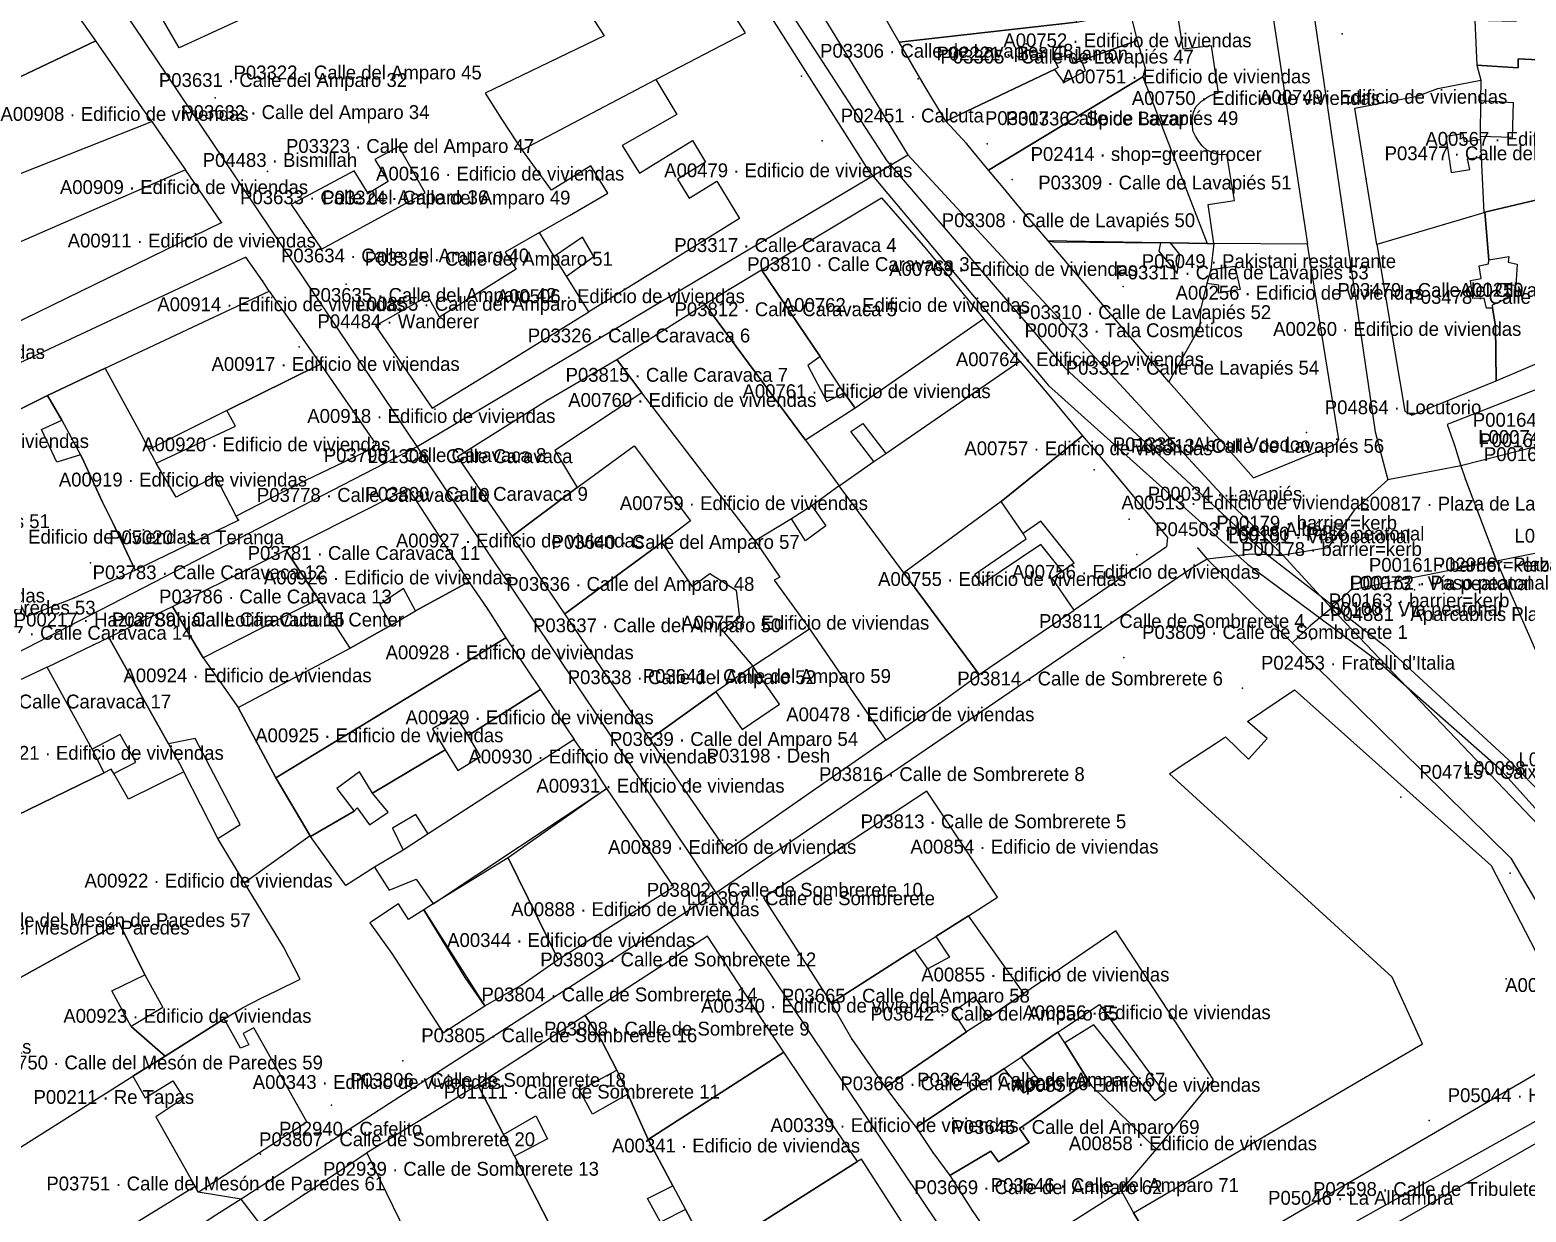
# Model space of a CAD drawing. Header units: metres. Extents: x 436207 to 441321, y 4465685 to 4475088.
# Drawn here: x 440345.6 to 440507.6, y 4473312.1 to 4473440.1 of the extents above; entities that cross this region are included whole.
import ezdxf

# ---------------------------------------------------------------- set-up
doc = ezdxf.new("R2010")
doc.units = ezdxf.units.M
for name, color, linetype, true_color in [('G_A_EDI', 7, 'CONTINUOUS', 0xa4a4a4), ('G_A_PAT', 7, 'CONTINUOUS', 0xa63603), ('G_A_VIA', 7, 'CONTINUOUS', 0x555555), ('G_L_INF', 7, 'CONTINUOUS', 0x777777), ('G_L_TRA', 7, 'CONTINUOUS', 0x376b91), ('G_L_VIA', 7, 'CONTINUOUS', 0x555555), ('G_P_ACC', 7, 'CONTINUOUS', 0xe68241), ('G_P_BAR', 7, 'CONTINUOUS', 0x333333), ('G_P_COM', 7, 'CONTINUOUS', 0xce3b37), ('G_P_EQU', 7, 'CONTINUOUS', 0x8e5aa4), ('G_P_MOB', 7, 'CONTINUOUS', 0x268c9e), ('G_P_PAT', 7, 'CONTINUOUS', 0xa63603), ('G_P_UMB', 7, 'CONTINUOUS', 0x9e6a39), ('T_A_EDI', 7, 'CONTINUOUS', 0xa4a4a4), ('T_L_ACC', 7, 'CONTINUOUS', 0xe68241), ('T_L_INF', 7, 'CONTINUOUS', 0x777777), ('T_L_VIA', 7, 'CONTINUOUS', 0x555555), ('T_P_ACC', 7, 'CONTINUOUS', 0xe68241), ('T_P_BAR', 7, 'CONTINUOUS', 0x333333), ('T_P_COM', 7, 'CONTINUOUS', 0xce3b37), ('T_P_EQU', 7, 'CONTINUOUS', 0x8e5aa4), ('T_P_MOB', 7, 'CONTINUOUS', 0x268c9e), ('T_P_PAT', 7, 'CONTINUOUS', 0xa63603), ('T_P_UMB', 7, 'CONTINUOUS', 0x9e6a39)]:
    doc.layers.add(name, color=color, linetype=linetype, true_color=true_color)

msp = doc.modelspace()

# ---------------------------------------------------------------- linework, layer by layer
at = {"layer": 'G_A_EDI'}
for points in [[(440423.09, 4473439.73), (440419.58, 4473445.19), (440415.23, 4473451.94), (440412.78, 4473455.75), (440409.8, 4473460.36), (440389.51, 4473450.94), (440385.5, 4473449.08), (440389.14, 4473442.73), (440401.71, 4473448.8), (440407.76, 4473439.4), (440394.89, 4473433.2), (440396.71, 4473430.37), (440398.35, 4473427.83), (440398.88, 4473427.08), (440413.39, 4473434.69)], [(440361.76, 4473438.13), (440360.46, 4473440.35), (440359.55, 4473441.9), (440366.75, 4473446.27), (440369.07, 4473447.67), (440371.23, 4473444.27), (440372.87, 4473445.01), (440370.91, 4473448.39), (440378.28, 4473451.03), (440378.9, 4473449.06), (440380.67, 4473450), (440379.94, 4473451.64), (440380.2, 4473451.74), (440383.17, 4473452.86), (440385.5, 4473449.08), (440378.33, 4473445.78)], [(440501.88, 4473444.93), (440506.63, 4473446.14), (440506.51, 4473440.97), (440502.06, 4473441.07), (440502.3, 4473436.25), (440506.75, 4473435.96), (440506.77, 4473436.94), (440511.1, 4473436.7), (440511.22, 4473437.61), (440515.67, 4473437.57), (440515.93, 4473445.15), (440516.19, 4473452.9), (440504.38, 4473450.56), (440501.68, 4473450.03)], [(440332.95, 4473437.2), (440332.54, 4473436.33), (440336.14, 4473437.81), (440338.66, 4473432.21), (440352.71, 4473438.88), (440349.69, 4473443.18), (440345.17, 4473449.62), (440337.15, 4473446.65), (440333.55, 4473445.25), (440330.7, 4473444.19)], [(440439.72, 4473438.72), (440437.76, 4473442.12), (440435.92, 4473445.3), (440454.36, 4473447.86), (440457.5, 4473448.3), (440458.92, 4473440.89)], [(440444.78, 4473430.18), (440442.2, 4473434.42), (440439.72, 4473438.72), (440458.92, 4473440.89), (440462.98, 4473441.62), (440464.75, 4473441.89), (440465.49, 4473438.93), (440459.46, 4473436.73), (440458.61, 4473436.37), (440458.33, 4473437.45), (440456.49, 4473436.88), (440456.94, 4473436), (440456.53, 4473435.79)], [(440330.66, 4473420.56), (440339.13, 4473425.04), (440341.48, 4473426.28), (440342.84, 4473423.81), (440358.78, 4473430.14), (440357.56, 4473431.88), (440352.71, 4473438.88), (440338.66, 4473432.21), (440336.14, 4473437.81), (440332.54, 4473436.33), (440326.8, 4473434.69), (440327.66, 4473433.41), (440324.86, 4473432.28)], [(440449.41, 4473424.88), (440447.02, 4473427.76), (440444.78, 4473430.18), (440456.53, 4473435.79), (440457.57, 4473434.36), (440459.9, 4473435.61), (440459.46, 4473436.73), (440465.49, 4473438.93), (440466.36, 4473435.93), (440466.13, 4473434.98)], [(440515.22, 4473423.19), (440515.45, 4473430.38), (440515.67, 4473437.57), (440511.22, 4473437.61), (440511.1, 4473436.7), (440506.77, 4473436.94), (440506.75, 4473435.96), (440502.3, 4473436.25), (440502.71, 4473434.6), (440502.68, 4473432.42), (440506.22, 4473432.2), (440506.11, 4473428.41), (440502.66, 4473428.5), (440502.68, 4473428.17), (440502.75, 4473426.29), (440503.03, 4473420.26), (440503.16, 4473420.31)], [(440415.65, 4473430.9), (440409.71, 4473427.54), (440411.6, 4473424.56), (440417.35, 4473428.09), (440418.74, 4473425.73), (440415.71, 4473423.89), (440416.99, 4473421.85), (440419.99, 4473423.68), (440422.43, 4473419.63), (440413.37, 4473414.01), (440406.13, 4473409.52), (440403.71, 4473413.39), (440406.67, 4473415.54), (440405.43, 4473417.6), (440402.37, 4473415.53), (440400.76, 4473418.11), (440404.03, 4473419.96), (440408.19, 4473422.38), (440406.34, 4473425.35), (440402.06, 4473422.7), (440398.88, 4473427.08), (440413.39, 4473434.69)], [(440455.87, 4473417.22), (440452.79, 4473420.78), (440450.98, 4473423.01), (440449.41, 4473424.88), (440466.13, 4473434.98), (440473.07, 4473416.94), (440469.12, 4473416.99), (440468.04, 4473417)], [(440491.46, 4473416.81), (440490.3, 4473423.95), (440489.06, 4473431.57), (440495.82, 4473432.89), (440498.06, 4473433.73), (440502.71, 4473434.6), (440502.68, 4473432.42), (440502.66, 4473428.5), (440502.68, 4473428.17), (440500.94, 4473427.94), (440500.81, 4473428.79), (440498.94, 4473428.5), (440499.51, 4473424.61), (440501.54, 4473424.94), (440501.29, 4473426.09), (440502.75, 4473426.29), (440503.03, 4473420.26)], [(440358.78, 4473430.14), (440359.98, 4473428.41), (440362.42, 4473424.9), (440343.82, 4473416.78), (440339.13, 4473425.04), (440341.48, 4473426.28), (440342.84, 4473423.81)], [(440388.38, 4473422.41), (440385.55, 4473427.43), (440382.94, 4473426.02), (440384.38, 4473423.65), (440382.22, 4473422.35), (440380.7, 4473424.81), (440373.88, 4473421.15), (440375.25, 4473419.15), (440377.18, 4473416.33)], [(440335.76, 4473404.29), (440366.35, 4473419.19), (440362.42, 4473424.9), (440343.82, 4473416.78), (440333.44, 4473412.22)], [(440504.37, 4473402.06), (440514.7, 4473406.48), (440514.93, 4473414.33), (440515.03, 4473417.75), (440515.22, 4473423.19), (440503.16, 4473420.31), (440503.6, 4473415.17), (440505.74, 4473415.54), (440505.69, 4473414.92), (440506.64, 4473414.68), (440506.51, 4473412.38), (440505.6, 4473412.44), (440505.63, 4473411.01), (440503.95, 4473410.24), (440503.99, 4473409.93), (440504.32, 4473408.01)], [(440424.8, 4473414.07), (440437.81, 4473421.88), (440442.34, 4473416.7), (440448.91, 4473408.78), (440434.97, 4473399.12), (440433.78, 4473400.77), (440431.18, 4473404.68)], [(440503.16, 4473420.31), (440503.03, 4473420.26), (440491.46, 4473416.81), (440492.87, 4473408.4), (440494.48, 4473398.79), (440495.23, 4473398.34), (440504.37, 4473402.06), (440504.32, 4473408.01), (440503.99, 4473409.93), (440503.33, 4473409.92), (440503.07, 4473411.02), (440501.85, 4473410.98), (440501.6, 4473412.94), (440502.75, 4473413.15), (440502.54, 4473414.52), (440503.53, 4473414.74), (440503.6, 4473415.17)], [(440388.67, 4473411.23), (440383.02, 4473408.01), (440389.16, 4473399.09), (440397.51, 4473404.22), (440406.13, 4473409.52), (440403.71, 4473413.39), (440402.37, 4473415.53), (440400.76, 4473418.11), (440397.04, 4473415.98), (440398.25, 4473414.14), (440389.96, 4473408.94)], [(440468.93, 4473401.95), (440461.14, 4473411.05), (440455.87, 4473417.22), (440456.47, 4473417.11), (440468.04, 4473417), (440467.85, 4473416.11), (440469.84, 4473413.69), (440470.13, 4473415.74), (440469.12, 4473416.99), (440473.07, 4473416.94), (440473.81, 4473416.94), (440473.49, 4473414.13), (440473.05, 4473412.6), (440472.34, 4473409.78), (440472.27, 4473407.92)], [(440483.94, 4473416.87), (440473.81, 4473416.94), (440473.49, 4473414.13), (440476.09, 4473414.48), (440476.64, 4473411.96), (440474.3, 4473411.54), (440474.36, 4473412.43), (440473.05, 4473412.6), (440472.34, 4473409.78), (440472.27, 4473407.92), (440468.93, 4473401.95), (440478.11, 4473391.57), (440487.04, 4473395.24), (440487.35, 4473395.7), (440485.18, 4473409.15)], [(440339.86, 4473396.67), (440347.51, 4473400.49), (440353.72, 4473403.43), (440371.51, 4473411.78), (440370.78, 4473412.88), (440368.97, 4473415.47), (440337.61, 4473400.79)], [(440418.69, 4473410.38), (440421.27, 4473411.95), (440424.8, 4473414.07), (440431.18, 4473404.68), (440429.82, 4473403.72), (440431.89, 4473399.81), (440433.78, 4473400.77), (440434.97, 4473399.12), (440429.58, 4473395.62)], [(440371.51, 4473411.78), (440373.73, 4473408.61), (440377.04, 4473403.85), (440366.91, 4473398.85), (440358.47, 4473394.63), (440357.87, 4473395.88), (440353.72, 4473403.43)], [(440409.14, 4473404.38), (440413.4, 4473407.06), (440418.69, 4473410.38), (440429.58, 4473395.62), (440433.21, 4473390.71), (440430.25, 4473388.52), (440428.08, 4473387.11), (440424.14, 4473384.73), (440411.87, 4473400.77)], [(440452.8, 4473404.18), (440450.58, 4473406.75), (440448.91, 4473408.78), (440434.97, 4473399.12), (440429.58, 4473395.62), (440433.21, 4473390.71), (440436.99, 4473393.31), (440434.49, 4473396.58), (440435.78, 4473397.46), (440438.28, 4473394.2)], [(440356.97, 4473381.55), (440368.17, 4473386.96), (440367.91, 4473387.42), (440365.67, 4473391.74), (440361.43, 4473389.48), (440359.27, 4473393.13), (440359.02, 4473393.65), (440358.47, 4473394.63), (440357.87, 4473395.88), (440353.72, 4473403.43), (440347.51, 4473400.49), (440349.04, 4473397.79), (440351.05, 4473394.05), (440351.2, 4473393.79), (440353.45, 4473388.91), (440354.56, 4473386.67)], [(440377.04, 4473403.85), (440382.74, 4473395.67), (440383.08, 4473395.35), (440382.83, 4473394.81), (440375.42, 4473391.27), (440367.91, 4473387.42), (440365.67, 4473391.74), (440361.43, 4473389.48), (440359.27, 4473393.13), (440367.87, 4473397.16), (440366.91, 4473398.85)], [(440397.8, 4473385.24), (440391.88, 4473393.88), (440401.6, 4473399.96), (440409.14, 4473404.38), (440411.87, 4473400.77), (440402.42, 4473394.51), (440404.86, 4473390.53)], [(440433.21, 4473390.71), (440436.99, 4473393.31), (440438.28, 4473394.2), (440452.8, 4473404.18), (440455.77, 4473400.73), (440459.58, 4473396.12), (440450.77, 4473389.01), (440440.22, 4473381.29)], [(440345.23, 4473376.55), (440350.38, 4473378.58), (440356.97, 4473381.55), (440354.56, 4473386.67), (440353.45, 4473388.91), (440351.2, 4473393.79), (440351.05, 4473394.05), (440348.51, 4473393.26), (440346.84, 4473396.78), (440349.04, 4473397.79), (440347.51, 4473400.49), (440339.86, 4473396.67), (440337.46, 4473396.19), (440340.96, 4473389.14), (440339.24, 4473388.33)], [(440458.67, 4473377.23), (440456.31, 4473380.7), (440457.38, 4473381.46), (440458.67, 4473382.37), (440455.07, 4473386.86), (440453.15, 4473385.52), (440450.77, 4473389.01), (440459.58, 4473396.12), (440462.81, 4473392.27), (440467.41, 4473386.76), (440468.8, 4473385.11), (440468.69, 4473384.1)], [(440403.52, 4473376.82), (440400.08, 4473381.87), (440397.8, 4473385.24), (440404.86, 4473390.53), (440411.04, 4473395.03), (440417.12, 4473386.9), (440414.01, 4473384.55)], [(440373.31, 4473383.74), (440379.93, 4473387.07), (440386.55, 4473390.39), (440393.11, 4473380.3), (440387.35, 4473377.15), (440386.04, 4473379.56), (440383.48, 4473377.86), (440384.7, 4473375.61), (440380.27, 4473373.11), (440376.83, 4473378.42)], [(440438.28, 4473363.14), (440444.02, 4473367.08), (440448.4, 4473370.27), (440440.22, 4473381.29), (440433.21, 4473390.71), (440430.25, 4473388.52), (440431.8, 4473386.35), (440429.57, 4473384.75), (440428.08, 4473387.11), (440424.14, 4473384.73), (440426.79, 4473380.8), (440426.2, 4473380.48), (440430, 4473375.22)], [(440448.4, 4473370.27), (440452.87, 4473373.3), (440458.67, 4473377.23), (440456.31, 4473380.7), (440457.38, 4473381.46), (440455.08, 4473384.34), (440448.66, 4473380.04), (440447.93, 4473381.13), (440453.48, 4473384.94), (440453.15, 4473385.52), (440450.77, 4473389.01), (440440.22, 4473381.29)], [(440412.72, 4473363.27), (440409.96, 4473367.35), (440403.52, 4473376.82), (440414.01, 4473384.55), (440417.29, 4473379.81), (440419.22, 4473381.19), (440422.09, 4473379.41), (440422.45, 4473376.41), (440420.51, 4473375.09), (440423.88, 4473371.15), (440419.88, 4473368.38)], [(440361.02, 4473377.62), (440367.17, 4473380.67), (440373.31, 4473383.74), (440376.83, 4473378.42), (440364.34, 4473372.07)], [(440393.11, 4473380.3), (440395.17, 4473377.32), (440397.13, 4473374.23), (440372.22, 4473359.09), (440368.13, 4473366.7), (440380.27, 4473373.11), (440384.7, 4473375.61), (440387.35, 4473377.15)], [(440354.14, 4473374.28), (440357.58, 4473375.96), (440361.02, 4473377.62), (440364.34, 4473372.07), (440368.13, 4473366.7), (440372.22, 4473359.09), (440375.93, 4473352.79), (440368.83, 4473347.71), (440365.93, 4473352.5), (440368.35, 4473354.01), (440363.48, 4473363.34), (440360.59, 4473362.77)], [(440347.46, 4473371.06), (440352.47, 4473373.48), (440354.14, 4473374.28), (440360.59, 4473362.77), (440361.77, 4473360.61), (440362.24, 4473359.71), (440356.26, 4473356.77), (440354.68, 4473359.53), (440357.06, 4473360.76), (440355.35, 4473363.78), (440352.32, 4473362.19)], [(440397.13, 4473374.23), (440398.07, 4473372.84), (440400.88, 4473368.65), (440393.06, 4473363.66), (440392.86, 4473363.99), (440391.69, 4473365.84), (440389.18, 4473364.37), (440390.57, 4473362.09), (440382.69, 4473357.41), (440381.27, 4473359.74), (440378.83, 4473357.93), (440380.7, 4473355.45), (440375.98, 4473352.71), (440375.93, 4473352.79), (440372.22, 4473359.09)], [(440412.72, 4473363.27), (440419.88, 4473368.38), (440422.72, 4473364.3), (440426.75, 4473367.07), (440423.88, 4473371.15), (440430, 4473375.22), (440438.28, 4473363.14), (440429.05, 4473356.73), (440421.05, 4473351.18)], [(440327.7, 4473347.02), (440353.64, 4473359.6), (440352.32, 4473362.19), (440347.46, 4473371.06), (440333.68, 4473364.59), (440321.85, 4473358.47)], [(440400.88, 4473368.65), (440401.83, 4473367.22), (440404.52, 4473363.22), (440388.7, 4473353.02), (440387.38, 4473355.09), (440384.84, 4473353.64), (440386.02, 4473351.25), (440382.91, 4473349.41), (440379.81, 4473347.43), (440375.98, 4473352.71), (440380.7, 4473355.45), (440381.04, 4473355.83), (440382.37, 4473354), (440384.4, 4473355.36), (440382.69, 4473357.41), (440390.57, 4473362.09), (440391.94, 4473359.86), (440394.38, 4473361.38), (440393.06, 4473363.66)], [(440482.55, 4473368.59), (440503.83, 4473349.57), (440513.96, 4473330.04), (440505.58, 4473325.17), (440482.54, 4473311.8), (440469.71, 4473304.35), (440465.11, 4473311.97), (440496.39, 4473330.28), (440493.12, 4473337.5), (440469, 4473359.51), (440470.17, 4473360.3), (440473.98, 4473362.79), (440475.07, 4473363.51), (440477.54, 4473361.09), (440479.57, 4473363.32), (440477.43, 4473365.19)], [(440408.07, 4473357.93), (440406.4, 4473360.53), (440404.52, 4473363.22), (440388.7, 4473353.02), (440386.02, 4473351.25), (440382.91, 4473349.41), (440384.48, 4473346.91), (440387.42, 4473348.09), (440389.26, 4473345.42)], [(440327.7, 4473347.02), (440330.81, 4473340.92), (440335.15, 4473332.26), (440355.25, 4473343.37), (440358.05, 4473337.75), (440359.98, 4473334.19), (440356.57, 4473332.15), (440360.22, 4473328.95), (440366.61, 4473332.97), (440368.61, 4473334.17), (440370.7, 4473335.24), (440372.3, 4473336.02), (440374.87, 4473337.28), (440373.05, 4473340.78), (440368.83, 4473347.71), (440365.93, 4473352.5), (440362.24, 4473359.71), (440356.26, 4473356.77), (440354.68, 4473359.53), (440354.4, 4473360.01), (440353.64, 4473359.6)], [(440402.78, 4473339.4), (440410.4, 4473344.2), (440415.31, 4473347.29), (440408.07, 4473357.93), (440397.38, 4473350.4)], [(440432.35, 4473334.69), (440441.4, 4473340.44), (440443.7, 4473341.9), (440447.22, 4473344.14), (440450.38, 4473346.15), (440442.71, 4473357.64), (440433.55, 4473351.61), (440425.03, 4473346.09)], [(440394.86, 4473334.4), (440398.86, 4473336.66), (440402.78, 4473339.4), (440397.38, 4473350.4), (440389.26, 4473345.42), (440388.23, 4473344.8)], [(440390.34, 4473331.48), (440392.49, 4473332.87), (440394.86, 4473334.4), (440392.73, 4473337.47), (440388.23, 4473344.8), (440386.6, 4473343.73), (440385.52, 4473345.42), (440382.39, 4473343.39), (440384.78, 4473340.05)], [(440432.35, 4473334.69), (440434.6, 4473330.79), (440438.23, 4473325.54), (440447.03, 4473331.56), (440445.56, 4473333.78), (440447.84, 4473335.36), (440449.43, 4473333.14), (440453.24, 4473335.73), (440447.22, 4473344.14), (440443.7, 4473341.9), (440445.16, 4473339.66), (440442.82, 4473338.39), (440441.4, 4473340.44)], [(440335.15, 4473332.26), (440338.63, 4473325.5), (440342.57, 4473317.82), (440356.75, 4473326.76), (440360.22, 4473328.95), (440356.57, 4473332.15), (440354.46, 4473336.03), (440358.05, 4473337.75), (440355.25, 4473343.37)], [(440427.24, 4473329.38), (440425.01, 4473332.74), (440418.95, 4473341.92), (440405.71, 4473333.33), (440407.51, 4473330.58), (440409.16, 4473327.41), (440410.34, 4473324.81), (440412.54, 4473319.9)], [(440438.23, 4473325.54), (440439.68, 4473323.64), (440441.56, 4473321.22), (440451.08, 4473327.6), (440452.93, 4473328.84), (440456.91, 4473331.52), (440461.42, 4473334.55), (440468.5, 4473324.87), (440467.46, 4473324.11), (440460.8, 4473332.32), (440457.67, 4473330.37), (440460.22, 4473326.27), (440460.57, 4473325.71), (440467.59, 4473318.87), (440473.77, 4473326.38), (440463.2, 4473342.52), (440453.24, 4473335.73), (440449.43, 4473333.14), (440447.03, 4473331.56)], [(440356.75, 4473326.76), (440358.07, 4473324.42), (440361.07, 4473326.26), (440362.25, 4473324.39), (440359.22, 4473322.38), (440363.48, 4473314.82), (440363.81, 4473314.22), (440368.41, 4473317.19), (440375.59, 4473321.83), (440369.84, 4473331.99), (440368.69, 4473331.4), (440369.3, 4473330.18), (440368.39, 4473329.79), (440366.61, 4473332.97), (440360.22, 4473328.95)], [(440441.56, 4473321.22), (440443.38, 4473318.52), (440445.2, 4473316.03), (440449.66, 4473318.65), (440450.5, 4473317.48), (440453.79, 4473319.6), (440452.75, 4473321.11), (440460.22, 4473326.27), (440457.67, 4473330.37), (440456.91, 4473331.52), (440452.93, 4473328.84), (440454.95, 4473326.17), (440453.24, 4473324.94), (440451.08, 4473327.6)], [(440435.2, 4473317.53), (440431.36, 4473323.24), (440427.24, 4473329.38), (440412.54, 4473319.9), (440415.21, 4473314.91), (440416.57, 4473312.35), (440419.22, 4473307.39)], [(440407.01, 4473268.05), (440414.2, 4473272.18), (440419.33, 4473275.05), (440413.43, 4473287.75), (440407.34, 4473300.09), (440404.4, 4473305.82), (440402.96, 4473308.58), (440398.06, 4473318.11), (440396.86, 4473320.44), (440394.09, 4473325.82), (440388.42, 4473322.35), (440382.08, 4473318.47), (440402.52, 4473276.56)], [(440445.2, 4473316.03), (440447.64, 4473312.23), (440451.51, 4473306.58), (440463.75, 4473314.41), (440467.59, 4473318.87), (440460.57, 4473325.71), (440460.22, 4473326.27), (440452.75, 4473321.11), (440453.79, 4473319.6), (440450.5, 4473317.48), (440449.66, 4473318.65)], [(440443.03, 4473305.78), (440443.26, 4473305.96), (440439.36, 4473312), (440435.63, 4473317.77), (440435.2, 4473317.53), (440419.22, 4473307.39), (440415.67, 4473305.2), (440410.98, 4473302.32), (440407.34, 4473300.09), (440413.43, 4473287.75), (440426.24, 4473295.54), (440431.47, 4473298.76), (440435.66, 4473301.29)], [(440469.71, 4473304.35), (440464.34, 4473301.19), (440458.26, 4473297.12), (440451.51, 4473306.58), (440463.75, 4473314.41), (440465.11, 4473311.97)]]:
    msp.add_lwpolyline(points, close=True, dxfattribs=at)
for points in [[(440479.94, 4473443.27), (440483.94, 4473416.87), (440473.81, 4473416.94), (440473.19, 4473421.17), (440476.04, 4473421.57), (440475.21, 4473426.56), (440474.76, 4473426.53), (440474.27, 4473426.57), (440473.78, 4473426.71), (440473.03, 4473427.03), (440472.55, 4473427.49), (440472.19, 4473427.98), (440471.83, 4473428.54), (440471.54, 4473429.13), (440471.49, 4473429.82), (440471.46, 4473430.31), (440471.59, 4473431.15), (440471.86, 4473431.74), (440472.45, 4473432.34), (440473.34, 4473432.93), (440473.99, 4473433.19), (440474.29, 4473433.24), (440473.54, 4473438.33), (440470.47, 4473437.97), (440469.81, 4473442.36)], [(440419.22, 4473307.39), (440416.57, 4473312.35), (440413.87, 4473310.96), (440412.47, 4473313.54), (440415.21, 4473314.91), (440412.54, 4473319.9), (440410.34, 4473324.81), (440406.53, 4473322.65), (440405.09, 4473325.25), (440409.16, 4473327.41), (440407.51, 4473330.58), (440405.71, 4473333.33), (440399.27, 4473329.17), (440394.09, 4473325.82), (440396.86, 4473320.44), (440400.37, 4473322.47), (440401.64, 4473319.97), (440398.06, 4473318.11), (440402.96, 4473308.58)]]:
    msp.add_lwpolyline(points, dxfattribs=at)
at = {"layer": 'G_A_PAT'}
msp.add_lwpolyline([(440370.49, 4473310.81), (440375.33, 4473313.99), (440382.08, 4473318.47), (440402.52, 4473276.56), (440407.01, 4473268.05), (440407.16, 4473267.77), (440401.8, 4473264.71), (440395.22, 4473260.94), (440389.2, 4473273.93), (440393.3, 4473276.13), (440379.81, 4473303.66), (440375.72, 4473300.62)], close=True, dxfattribs=at)
at = {"layer": 'G_A_VIA'}
msp.add_lwpolyline([(440344.6, 4473300.06), (440346.48, 4473296.01), (440354.05, 4473280.97), (440357.11, 4473274.64), (440368.98, 4473252.15), (440371.94, 4473245.25), (440373.58, 4473241.42), (440377.45, 4473243.4), (440380.02, 4473245.07), (440384.82, 4473247.81), (440386.99, 4473249.07), (440389.3, 4473250.41), (440392.89, 4473252.49), (440398.14, 4473255.49), (440396.4, 4473258.73), (440395.22, 4473260.94), (440389.2, 4473273.93), (440375.72, 4473300.62), (440370.49, 4473310.81), (440368.46, 4473313.47), (440363.81, 4473314.22), (440363.48, 4473314.82), (440348.77, 4473305.77), (440345.56, 4473305.25)], dxfattribs=at)
at = {"layer": 'G_L_INF'}
for points in [[(440467.46, 4473760.89), (440467.3, 4473725.41), (440467.25, 4473715.61), (440466.58, 4473669.33), (440459.49, 4473618.33), (440467.64, 4473557.3), (440469.39, 4473545.41), (440491.28, 4473396.55), (440492.63, 4473391.34)], [(440525.03, 4473188.02), (440519.32, 4473196.66), (440490.4, 4473240.34), (440475.28, 4473263.09), (440456.16, 4473292.58), (440419.89, 4473346.61), (440387.52, 4473394.94), (440340.84, 4473464.24), (440318.77, 4473504.83), (440313.37, 4473515.34), (440272.72, 4473592.18), (440239.36, 4473630.21)], [(440393.51, 4473531.28), (440395.99, 4473522.7), (440419.34, 4473461.45), (440440.66, 4473426.55), (440475.02, 4473389.35), (440481.29, 4473383.2)], [(440317.84, 4473359.05), (440387.52, 4473394.94), (440436.17, 4473423.87), (440440.66, 4473426.55)], [(440520.98, 4473398.04), (440500.55, 4473392.87), (440492.63, 4473391.34)], [(440492.63, 4473391.34), (440489.01, 4473388.07), (440486.14, 4473383.99), (440481.29, 4473383.2)], [(440481.29, 4473383.2), (440477.84, 4473383.31), (440473.08, 4473382.77), (440471.32, 4473381.7), (440419.89, 4473346.61), (440368.46, 4473313.47), (440365.45, 4473311.55), (440353.47, 4473303.51), (440348.57, 4473300.69)], [(440481.29, 4473383.2), (440486.56, 4473377.46), (440509.68, 4473353.2), (440514.99, 4473345.24), (440519.59, 4473339.02), (440526.04, 4473331.61)], [(440375.52, 4473247.27), (440379.85, 4473249.74), (440382.42, 4473251.21), (440396.4, 4473258.73), (440456.16, 4473292.58), (440518.93, 4473327.65), (440526.04, 4473331.61)]]:
    msp.add_lwpolyline(points, dxfattribs=at)
at = {"layer": 'G_L_TRA'}
for points in [[(440389.87, 4473542.75), (440394.56, 4473518.38), (440400.67, 4473496.25), (440407.38, 4473478.23), (440418.37, 4473456.74), (440438.4, 4473425.87), (440457.65, 4473403.46), (440479.11, 4473383.63), (440492.36, 4473373.35), (440505.69, 4473361.07), (440516.87, 4473349.58), (440526.77, 4473337.07), (440535.91, 4473322.73), (440544.84, 4473307.43)], [(440387.52, 4473541.87), (440392.51, 4473517.97), (440398.62, 4473495.85), (440405.42, 4473478.16), (440416.87, 4473455.62), (440436.45, 4473424.76), (440455.9, 4473401.57), (440477.46, 4473382.22), (440491.3, 4473371.94), (440504.67, 4473360.16), (440515.45, 4473348.16), (440525, 4473335.74), (440534.38, 4473320.92), (440541.81, 4473306.45)]]:
    msp.add_lwpolyline(points, dxfattribs=at)
at = {"layer": 'G_L_VIA'}
for points in [[(440518.64, 4473407.35), (440516.94, 4473407.28), (440515.77, 4473404.64), (440514.44, 4473403.36), (440499.06, 4473397.35), (440499.85, 4473395.09)], [(440499.85, 4473395.09), (440500.55, 4473392.87), (440501.05, 4473391.37)], [(440501.05, 4473391.37), (440504.41, 4473382.55), (440518.86, 4473349.58), (440522.87, 4473349.09)], [(440520.11, 4473385.69), (440504.41, 4473382.55), (440488.6, 4473379.39)], [(440472.07, 4473383.95), (440473.08, 4473382.77), (440474.76, 4473381.1)], [(440474.76, 4473381.1), (440482.29, 4473373.68), (440505.97, 4473350.39), (440510.61, 4473342.45), (440518.01, 4473329.8)], [(440488.6, 4473379.39), (440486.56, 4473377.46), (440484.24, 4473375.54)], [(440484.24, 4473375.54), (440482.29, 4473373.68)], [(440522.76, 4473320.84), (440519.92, 4473325.9), (440459.98, 4473291.7), (440477.83, 4473264.7), (440521.39, 4473198.28), (440522.73, 4473197.57), (440524.68, 4473197.48), (440526.87, 4473198.37), (440551.53, 4473241.17), (440555.46, 4473248.57), (440555.44, 4473250.45), (440536.32, 4473294.81), (440535.85, 4473295.7), (440522.76, 4473320.84)]]:
    msp.add_lwpolyline(points, dxfattribs=at)
at = {"layer": 'G_P_ACC'}
for p in [(440500.55, 4473392.87), (440473.08, 4473382.77), (440486.56, 4473377.46)]:
    msp.add_point(p, dxfattribs=at)
at = {"layer": 'G_P_BAR'}
for p in [(440499.85, 4473395.09), (440501.05, 4473391.37), (440472.07, 4473383.95), (440474.76, 4473381.1), (440488.6, 4473379.39), (440484.24, 4473375.54)]:
    msp.add_point(p, dxfattribs=at)
at = {"layer": 'G_P_COM'}
for p in [(440449.27, 4473427.71), (440451.96, 4473423.87), (440374.73, 4473405.76), (440451.31, 4473404.79), (440495.52, 4473379.43), (440497.13, 4473321.96)]:
    msp.add_point(p, dxfattribs=at)
at = {"layer": 'G_P_EQU'}
for p in [(440441.77, 4473434.75), (440431.4, 4473428.04), (440362.3, 4473423.22), (440464, 4473412.27), (440483.82, 4473396.45), (440460.86, 4473392.44), (440464.65, 4473387.09), (440352.16, 4473382.37), (440476.91, 4473368.78), (440416.87, 4473358.73), (440505.9, 4473348.77), (440505.47, 4473337.33), (440370.57, 4473318.33)]:
    msp.add_point(p, dxfattribs=at)
at = {"layer": 'G_P_MOB'}
msp.add_point((440484.39, 4473374.06), dxfattribs=at)
at = {"layer": 'G_P_PAT'}
msp.add_point((440465.45, 4473383.25), dxfattribs=at)
at = {"layer": 'G_P_UMB'}
for p in [(440487.71, 4473439.62), (440429.16, 4473435.05), (440442.2, 4473434.42), (440365.64, 4473432.7), (440357.56, 4473431.88), (440359.98, 4473428.41), (440447.02, 4473427.76), (440371.32, 4473424.74), (440490.3, 4473423.95), (440452.79, 4473420.78), (440366.35, 4473419.19), (440375.25, 4473419.15), (440442.34, 4473416.7), (440413.37, 4473414.01), (440370.78, 4473412.88), (440379.84, 4473412.53), (440421.27, 4473411.95), (440461.14, 4473411.05), (440373.73, 4473408.61), (440485.18, 4473409.15), (440492.87, 4473408.4), (440413.4, 4473407.06), (440450.58, 4473406.75), (440397.51, 4473404.22), (440455.77, 4473400.73), (440401.6, 4473399.96), (440462.81, 4473392.27), (440375.42, 4473391.27), (440368.17, 4473386.96), (440379.93, 4473387.07), (440367.17, 4473380.67), (440400.08, 4473381.87), (440350.38, 4473378.58), (440357.58, 4473375.96), (440395.17, 4473377.32), (440352.47, 4473373.48), (440398.07, 4473372.84), (440452.87, 4473373.3), (440464.04, 4473372.11), (440401.83, 4473367.22), (440409.96, 4473367.35), (440444.02, 4473367.08), (440406.4, 4473360.53), (440429.05, 4473356.73), (440494.06, 4473356.97), (440433.55, 4473351.61), (440410.4, 4473344.2), (440398.86, 4473336.66), (440392.49, 4473332.87), (440425.01, 4473332.74), (440434.6, 4473330.79), (440399.27, 4473329.17), (440385.97, 4473328.45), (440505.58, 4473325.17), (440378.25, 4473323.62), (440388.42, 4473322.35), (440431.36, 4473323.24), (440439.68, 4473323.64), (440443.38, 4473318.52), (440368.41, 4473317.19), (440375.33, 4473313.99), (440447.64, 4473312.23)]:
    msp.add_point(p, dxfattribs=at)

# ---------------------------------------------------------------- texts
at = {"layer": 'T_A_EDI'}
for s, p in [('A00752 · Edificio de viviendas', (440451.01, 4473438.18)), ('A00751 · Edificio de viviendas', (440457.4, 4473434.27)), ('A00750 · Edificio de viviendas', (440464.92, 4473431.93)), ('A00749 · Edificio de viviendas', (440478.71, 4473432.07)), ('A00908 · Edificio de viviendas', (440342.4, 4473430.21)), ('A00567 · Edificio de viviendas', (440496.71, 4473427.51)), ('A00516 · Edificio de viviendas', (440383.08, 4473423.75)), ('A00479 · Edificio de viviendas', (440414.28, 4473424.11)), ('A00909 · Edificio de viviendas', (440348.84, 4473422.29)), ('A00911 · Edificio de viviendas', (440349.68, 4473416.5)), ('A00763 · Edificio de viviendas', (440438.65, 4473413.42)), ('A00506 · Edificio de viviendas', (440396.14, 4473410.48)), ('A00256 · Edificio de viviendas', (440469.66, 4473410.85)), ('A00259 · Edificio de viviendas', (440500.43, 4473411.16)), ('A00914 · Edificio de viviendas', (440359.39, 4473409.6)), ('A00762 · Edificio de viviendas', (440427.02, 4473409.53)), ('A00260 · Edificio de viviendas', (440480.23, 4473406.93)), ('A00910 · Edificio de viviendas', (440320.34, 4473404.43)), ('A00764 · Edificio de viviendas', (440445.87, 4473403.65)), ('A00917 · Edificio de viviendas', (440365.26, 4473403.14)), ('A00761 · Edificio de viviendas', (440422.76, 4473400.19)), ('A00760 · Edificio de viviendas', (440403.89, 4473399.24)), ('A00918 · Edificio de viviendas', (440375.63, 4473397.51)), ('A00913 · Edificio de viviendas', (440325.11, 4473394.79)), ('A00920 · Edificio de viviendas', (440357.75, 4473394.43)), ('A00757 · Edificio de viviendas', (440446.79, 4473394.01)), ('A00919 · Edificio de viviendas', (440348.72, 4473390.62)), ('A00759 · Edificio de viviendas', (440409.47, 4473388.07)), ('A00513 · Edificio de viviendas', (440463.79, 4473388.14)), ('A00916 · Edificio de viviendas', (440336.7, 4473384.43)), ('A00927 · Edificio de viviendas', (440385.22, 4473384.02)), ('A00926 · Edificio de viviendas', (440370.93, 4473380.02)), ('A00755 · Edificio de viviendas', (440437.44, 4473379.85)), ('A00756 · Edificio de viviendas', (440451.95, 4473380.63)), ('A00915 · Edificio de viviendas', (440320.34, 4473378.06)), ('A00758 · Edificio de viviendas', (440416.11, 4473375.12)), ('A00928 · Edificio de viviendas', (440384.11, 4473371.91)), ('A00924 · Edificio de viviendas', (440355.72, 4473369.42)), ('A00929 · Edificio de viviendas', (440386.27, 4473364.88)), ('A00478 · Edificio de viviendas', (440427.5, 4473365.2)), ('A00925 · Edificio de viviendas', (440369.99, 4473362.93)), ('A00921 · Edificio de viviendas', (440339.71, 4473361.03)), ('A00930 · Edificio de viviendas', (440393.08, 4473360.63)), ('A00931 · Edificio de viviendas', (440400.44, 4473357.47)), ('A00889 · Edificio de viviendas', (440408.2, 4473350.84)), ('A00854 · Edificio de viviendas', (440440.94, 4473350.88)), ('A00922 · Edificio de viviendas', (440351.5, 4473347.2)), ('A00888 · Edificio de viviendas', (440397.71, 4473344.1)), ('A00344 · Edificio de viviendas', (440390.78, 4473340.76)), ('A00855 · Edificio de viviendas', (440442.12, 4473337.03)), ('A00258 · Edificio de viviendas', (440505.36, 4473335.89)), ('A00923 · Edificio de viviendas', (440349.21, 4473332.55)), ('A00340 · Edificio de viviendas', (440418.27, 4473333.66)), ('A00856 · Edificio de viviendas', (440453.09, 4473332.94)), ('A00343 · Edificio de viviendas', (440369.72, 4473325.39)), ('A00857 · Edificio de viviendas', (440451.97, 4473325.08)), ('A00339 · Edificio de viviendas', (440425.79, 4473320.72)), ('A00341 · Edificio de viviendas', (440408.62, 4473318.51)), ('A00858 · Edificio de viviendas', (440458.1, 4473318.75))]:
    msp.add_text(s, height=1.5, dxfattribs=at).set_placement(p)
at = {"layer": 'T_L_ACC'}
msp.add_text('L00631 · Escaleras', height=1.5, dxfattribs=at).set_placement((440328.47, 4473329.21))
at = {"layer": 'T_L_INF'}
for s, p in [('L00855 · Calle del Amparo', (440380.96, 4473409.65)), ('L01306 · Calle Caravaca', (440382.16, 4473393.15)), ('L00817 · Plaza de Lavapiés', (440489.57, 4473388.02)), ('L01367 · Plaza de Lavapiés', (440506.79, 4473360.33)), ('L01307 · Calle de Sombrerete', (440416.73, 4473345.29)), ('L00694 · Calle del Mesón de Paredes', (440329.2, 4473342.11))]:
    msp.add_text(s, height=1.5, dxfattribs=at).set_placement(p)
at = {"layer": 'T_L_VIA'}
for s, p in [('L00074 · Vía peatonal', (440502.44, 4473395.23)), ('L00101 · Vía peatonal', (440475.37, 4473384.48)), ('L00091 · Vía peatonal', (440506.36, 4473384.54)), ('L00073 · Vía peatonal', (440488.48, 4473379.4)), ('L00100 · Vía peatonal', (440485.27, 4473376.61)), ('L00098 · Vía peatonal', (440500.86, 4473359.38))]:
    msp.add_text(s, height=1.5, dxfattribs=at).set_placement(p)
at = {"layer": 'T_P_ACC'}
for s, p in [('P00165 · Paso peatonal', (440502.55, 4473394.87)), ('P00180 · Paso peatonal', (440475.08, 4473384.77)), ('P00162 · Paso peatonal', (440488.56, 4473379.46))]:
    msp.add_text(s, height=1.5, dxfattribs=at).set_placement(p)
at = {"layer": 'T_P_BAR'}
for s, p in [('P00164 · barrier=kerb', (440501.85, 4473397.09)), ('P00166 · barrier=kerb', (440503.05, 4473393.37)), ('P00179 · barrier=kerb', (440474.07, 4473385.95)), ('P00178 · barrier=kerb', (440476.76, 4473383.1)), ('P00161 · barrier=kerb', (440490.6, 4473381.39)), ('P00163 · barrier=kerb', (440486.24, 4473377.54))]:
    msp.add_text(s, height=1.5, dxfattribs=at).set_placement(p)
at = {"layer": 'T_P_COM'}
for s, p in [('P01336 · Spice Bazar', (440451.27, 4473429.71)), ('P02414 · shop=greengrocer', (440453.96, 4473425.87)), ('P04484 · Wanderer', (440376.73, 4473407.76)), ('P00073 · Tala Cosméticos', (440453.31, 4473406.79)), ('P02986 · Plaza de Lavapiés', (440497.52, 4473381.43)), ('P05044 · Hiper Euro 100', (440499.13, 4473323.96))]:
    msp.add_text(s, height=1.5, dxfattribs=at).set_placement(p)
at = {"layer": 'T_P_EQU'}
for s, p in [('P02221 · Bar El Jamon', (440443.77, 4473436.75)), ('P02451 · Calcuta', (440433.4, 4473430.04)), ('P04483 · Bismillah', (440364.3, 4473425.22)), ('P05049 · Pakistani restaurante', (440466, 4473414.27)), ('P04864 · Locutorio', (440485.82, 4473398.45)), ('P01335 · About Voodoo', (440462.86, 4473394.44)), ('P00034 · Lavapiés', (440466.65, 4473389.09)), ('P05020 · La Teranga', (440354.16, 4473384.37)), ('P00217 · Hazrat Sahjalal Lotifia Cultural Center', (440343.84, 4473375.46)), ("P02453 · Fratelli d'Italia", (440478.91, 4473370.78)), ('P03198 · Desh', (440418.87, 4473360.73)), ('P00211 · Re Tapas', (440345.98, 4473323.77)), ('P02940 · Cafelito', (440372.57, 4473320.33)), ('P05046 · La Alhambra', (440479.68, 4473312.85))]:
    msp.add_text(s, height=1.5, dxfattribs=at).set_placement(p)
at = {"layer": 'T_P_MOB'}
msp.add_text('P04881 · Aparcabicis Plaza de Lavapies', height=1.5, dxfattribs=at).set_placement((440486.39, 4473376.06))
at = {"layer": 'T_P_PAT'}
msp.add_text('P04503 · Isaac Albéniz', height=1.5, dxfattribs=at).set_placement((440467.45, 4473385.25))
at = {"layer": 'T_P_UMB'}
for s, p in [('P03306 · Calle de Lavapiés 48', (440431.16, 4473437.05)), ('P03305 · Calle de Lavapiés 47', (440444.2, 4473436.42)), ('P03322 · Calle del Amparo 45', (440367.64, 4473434.7)), ('P03631 · Calle del Amparo 32', (440359.56, 4473433.88)), ('P03632 · Calle del Amparo 34', (440361.98, 4473430.41)), ('P03307 · Calle de Lavapiés 49', (440449.02, 4473429.76)), ('P03323 · Calle del Amparo 47', (440373.32, 4473426.74)), ('P03477 · Calle del Olivar 45', (440492.3, 4473425.95)), ('P03309 · Calle de Lavapiés 51', (440454.79, 4473422.78)), ('P03633 · Calle del Amparo 36', (440368.35, 4473421.19)), ('P03324 · Calle del Amparo 49', (440377.25, 4473421.15)), ('P03308 · Calle de Lavapiés 50', (440444.34, 4473418.7)), ('P03634 · Calle del Amparo 40', (440372.78, 4473414.88)), ('P03317 · Calle Caravaca 4', (440415.37, 4473416.01)), ('P03325 · Calle del Amparo 51', (440381.84, 4473414.53)), ('P03810 · Calle Caravaca 3', (440423.27, 4473413.95)), ('P03311 · Calle de Lavapiés 53', (440463.14, 4473413.05)), ('P03635 · Calle del Amparo 42', (440375.73, 4473410.61)), ('P03479 · Calle del Olivar 54', (440487.18, 4473411.15)), ('P03478 · Calle del Olivar 47', (440494.87, 4473410.4)), ('P03812 · Calle Caravaca 5', (440415.4, 4473409.06)), ('P03310 · Calle de Lavapiés 52', (440452.58, 4473408.75)), ('P03326 · Calle Caravaca 6', (440399.51, 4473406.22)), ('P03815 · Calle Caravaca 7', (440403.6, 4473401.96)), ('P03312 · Calle de Lavapiés 54', (440457.77, 4473402.73)), ('P03313 · Calle de Lavapiés 56', (440464.81, 4473394.27)), ('P03798 · Calle Caravaca 8', (440377.42, 4473393.27)), ('P03778 · Calle Caravaca 10', (440370.17, 4473388.96)), ('P03800 · Calle Caravaca 9', (440381.93, 4473389.07)), ('P03744 · Calle del Mesón de Paredes 51', (440311.06, 4473386.12)), ('P03781 · Calle Caravaca 11', (440369.17, 4473382.67)), ('P03640 · Calle del Amparo 57', (440402.08, 4473383.87)), ('P03783 · Calle Caravaca 12', (440352.38, 4473380.58)), ('P03636 · Calle del Amparo 48', (440397.17, 4473379.32)), ('P03786 · Calle Caravaca 13', (440359.58, 4473377.96)), ('P03746 · Calle del Mesón de Paredes 53', (440316.01, 4473376.75)), ('P03789 · Calle Caravaca 15', (440354.47, 4473375.48)), ('P03637 · Calle del Amparo 50', (440400.07, 4473374.84)), ('P03811 · Calle de Sombrerete 4', (440454.87, 4473375.3)), ('P03787 · Calle Caravaca 14', (440337.99, 4473374.03)), ('P03809 · Calle de Sombrerete 1', (440466.04, 4473374.11)), ('P03638 · Calle del Amparo 52', (440403.83, 4473369.22)), ('P03641 · Calle del Amparo 59', (440411.96, 4473369.35)), ('P03814 · Calle de Sombrerete 6', (440446.02, 4473369.08)), ('P03790 · Calle Caravaca 17', (440335.68, 4473366.59)), ('P03639 · Calle del Amparo 54', (440408.4, 4473362.53)), ('P03816 · Calle de Sombrerete 8', (440431.05, 4473358.73)), ('P04715 · Caixabank', (440496.06, 4473358.97)), ('P03813 · Calle de Sombrerete 5', (440435.55, 4473353.61)), ('P03802 · Calle de Sombrerete 10', (440412.4, 4473346.2)), ('P03749 · Calle del Mesón de Paredes 57', (440332.81, 4473342.92)), ('P03803 · Calle de Sombrerete 12', (440400.86, 4473338.66)), ('P03804 · Calle de Sombrerete 14', (440394.49, 4473334.87)), ('P03665 · Calle del Amparo 58', (440427.01, 4473334.74)), ('P03642 · Calle del Amparo 65', (440436.6, 4473332.79)), ('P03808 · Calle de Sombrerete 9', (440401.27, 4473331.17)), ('P03805 · Calle de Sombrerete 16', (440387.97, 4473330.45)), ('P03750 · Calle del Mesón de Paredes 59', (440340.63, 4473327.5)), ('P03806 · Calle de Sombrerete 18', (440380.25, 4473325.62)), ('P03643 · Calle del Amparo 67', (440441.68, 4473325.64)), ('P01111 · Calle de Sombrerete 11', (440390.42, 4473324.35)), ('P03668 · Calle del Amparo 60', (440433.36, 4473325.24)), ('P03807 · Calle de Sombrerete 20', (440370.41, 4473319.19)), ('P03645 · Calle del Amparo 69', (440445.38, 4473320.52)), ('P02939 · Calle de Sombrerete 13', (440377.33, 4473315.99)), ('P03751 · Calle del Mesón de Paredes 61', (440347.37, 4473314.4)), ('P03669 · Calle del Amparo 62', (440441.36, 4473314)), ('P03646 · Calle del Amparo 71', (440449.64, 4473314.23)), ('P02598 · Calle de Tribulete 4a', (440484.54, 4473313.8))]:
    msp.add_text(s, height=1.5, dxfattribs=at).set_placement(p)

doc.saveas('drawing.dxf')
